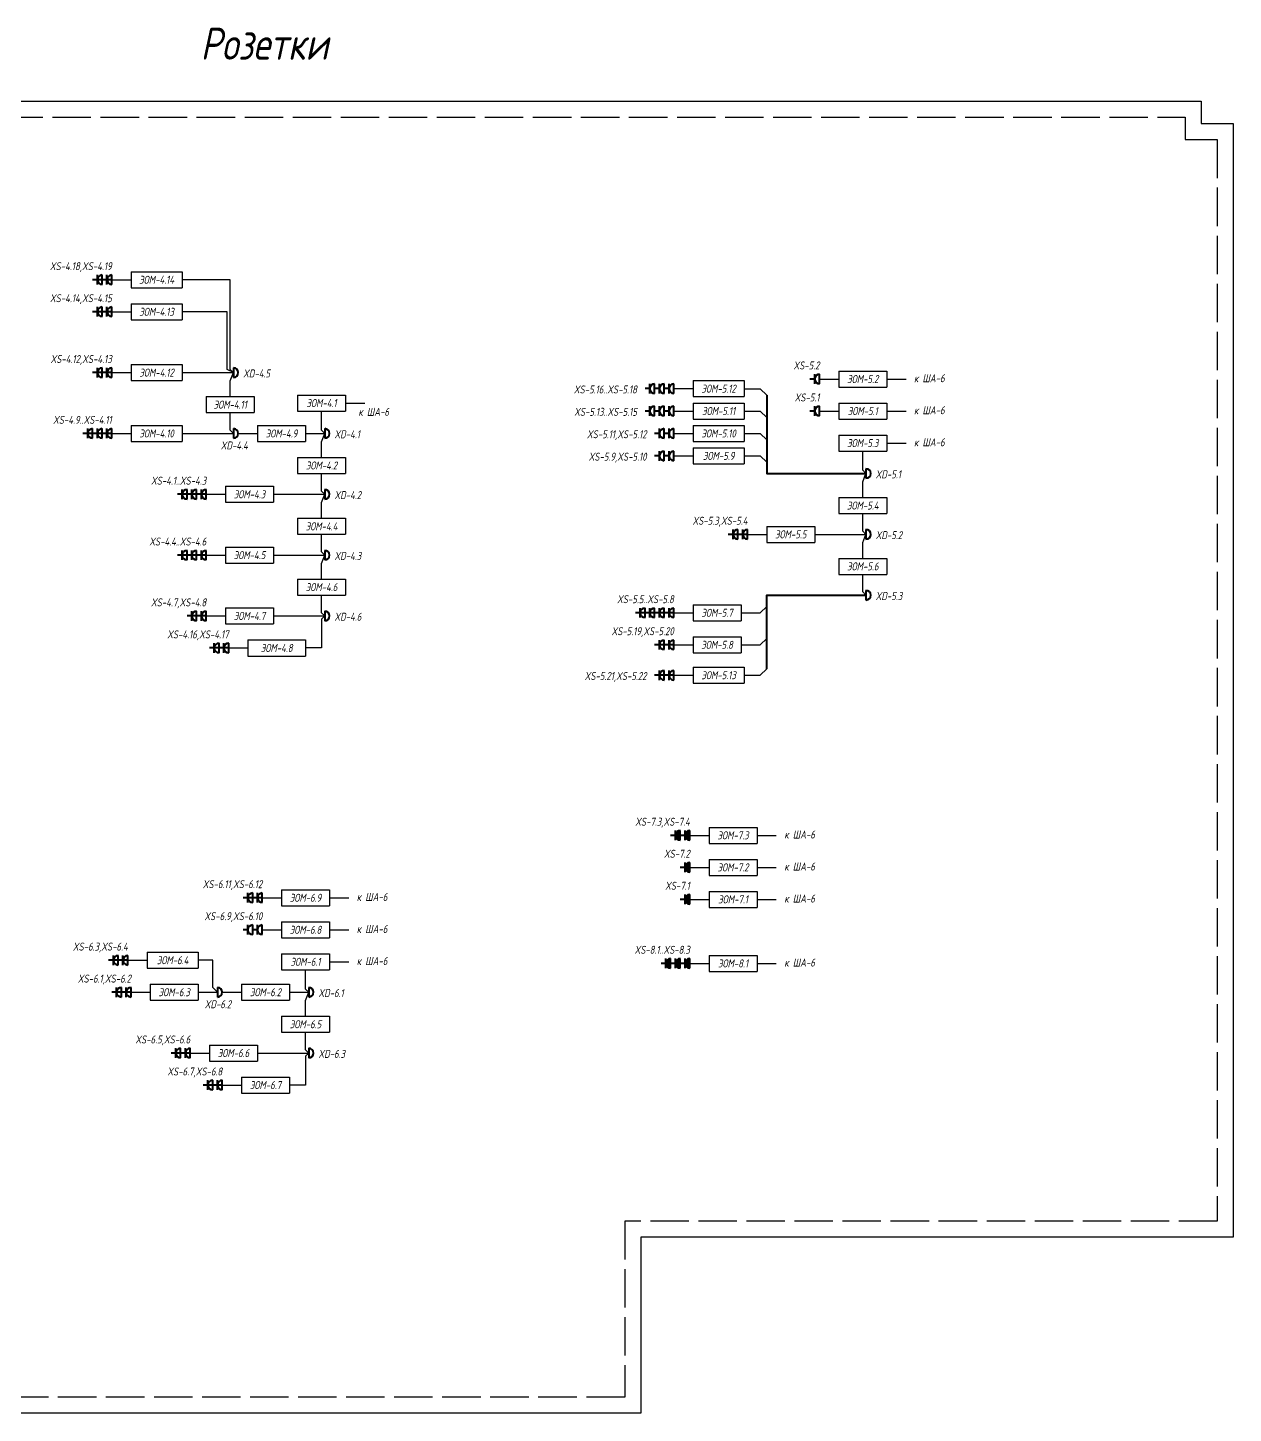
# Model space of a CAD drawing. Header units: millimetres. Extents: x -1048 to 3005, y -1068 to 487.
# Drawn here: x 30.7 to 407.2, y 54.5 to 487.2 of the extents above; entities that cross this region are included whole.
import ezdxf
from ezdxf.enums import TextEntityAlignment as Align

# ---------------------------------------------------------------- set-up
doc = ezdxf.new("R2010")
doc.units = ezdxf.units.MM
doc.linetypes.add('ACAD_ISO02W100', pattern=[15, 12, -3])
doc.layers.add('noprint', color=2, linetype='Continuous', plot=False)
doc.styles.get("Standard").update_dxf_attribs({"font": 'arial.ttf'})
doc.styles.add('ГОСТ-ISOCPEUR', font='isocpeui.ttf', dxfattribs={"width": 0.8})
doc.linetypes.add('220V_LINE', pattern='A,0.2,-0.05,["~220V",Standard,S=0.1,R=0,X=0,Y=-0.05],-0.4,0.1', length=0.75)

# ---------------------------------------------------------------- blocks, each defined once
blk = doc.blocks.new('коробка коммутационная')
at = {"color": 0, "lineweight": -2}
blk.add_line((0, 3), (0, 0), dxfattribs=at)
blk.add_arc((0, 1.5), 1.5, 270, 90, dxfattribs=at)
blk = doc.blocks.new('*T28')
at = {"color": 0, "lineweight": -2}
for p, q in [((0, 0), (15, 0)), ((0, 0), (0, -5)), ((15, 0), (15, -5)), ((0, -5), (15, -5))]:
    blk.add_line(p, q, dxfattribs=at)
at = {"color": 0, "insert": (7.5, -2.5), "char_height": 2.5, "width": 14, "attachment_point": 5, "style": 'ГОСТ-ISOCPEUR'}
blk.add_mtext('{ЭОМ-4.1}', dxfattribs=at)
blk = doc.blocks.new('*T29')
at = {"color": 0, "lineweight": -2}
for p, q in [((0, 0), (15, 0)), ((0, 0), (0, -5)), ((15, 0), (15, -5)), ((0, -5), (15, -5))]:
    blk.add_line(p, q, dxfattribs=at)
at = {"color": 0, "insert": (7.5, -2.5), "char_height": 2.5, "width": 14, "attachment_point": 5, "style": 'ГОСТ-ISOCPEUR'}
blk.add_mtext('{ЭОМ-4.2}', dxfattribs=at)
blk = doc.blocks.new('розетка скрытая трехполюсная')
at = {"color": 0, "lineweight": -2}
for p, q in [((-1.5, 1.5), (1.5, 1.5)), ((-1.5, 0), (1.5, 0)), ((0, 0), (0, 3))]:
    blk.add_line(p, q, dxfattribs=at)
blk.add_arc((0, 0), 1.5, 0, 180, dxfattribs=at)
blk = doc.blocks.new('*T30')
at = {"color": 0, "lineweight": -2}
for p, q in [((0, 0), (15, 0)), ((0, 0), (0, -5)), ((15, 0), (15, -5)), ((0, -5), (15, -5))]:
    blk.add_line(p, q, dxfattribs=at)
at = {"color": 0, "insert": (7.5, -2.5), "char_height": 2.5, "width": 14, "attachment_point": 5, "style": 'ГОСТ-ISOCPEUR'}
blk.add_mtext('{ЭОМ-4.3}', dxfattribs=at)
blk = doc.blocks.new('*T31')
at = {"color": 0, "lineweight": -2}
for p, q in [((0, 0), (15, 0)), ((0, 0), (0, -5)), ((15, 0), (15, -5)), ((0, -5), (15, -5))]:
    blk.add_line(p, q, dxfattribs=at)
at = {"color": 0, "insert": (7.5, -2.5), "char_height": 2.5, "width": 14, "attachment_point": 5, "style": 'ГОСТ-ISOCPEUR'}
blk.add_mtext('{ЭОМ-4.9}', dxfattribs=at)
blk = doc.blocks.new('*T32')
at = {"color": 0, "lineweight": -2}
for p, q in [((0, 0), (15, 0)), ((0, 0), (0, -5)), ((15, 0), (15, -5)), ((0, -5), (15, -5))]:
    blk.add_line(p, q, dxfattribs=at)
at = {"color": 0, "insert": (7.5, -2.5), "char_height": 2.5, "width": 14, "attachment_point": 5, "style": 'ГОСТ-ISOCPEUR'}
blk.add_mtext('{ЭОМ-4.4}', dxfattribs=at)
blk = doc.blocks.new('*T33')
at = {"color": 0, "lineweight": -2}
for p, q in [((0, 0), (15, 0)), ((0, 0), (0, -5)), ((15, 0), (15, -5)), ((0, -5), (15, -5))]:
    blk.add_line(p, q, dxfattribs=at)
at = {"color": 0, "insert": (7.5, -2.5), "char_height": 2.5, "width": 14, "attachment_point": 5, "style": 'ГОСТ-ISOCPEUR'}
blk.add_mtext('{ЭОМ-4.5}', dxfattribs=at)
blk = doc.blocks.new('*T34')
at = {"color": 0, "lineweight": -2}
for p, q in [((0, 0), (18, 0)), ((0, 0), (0, -5)), ((18, 0), (18, -5)), ((0, -5), (18, -5))]:
    blk.add_line(p, q, dxfattribs=at)
at = {"color": 0, "insert": (9, -2.5), "char_height": 2.5, "width": 17, "attachment_point": 5, "style": 'ГОСТ-ISOCPEUR'}
blk.add_mtext('{ЭОМ-4.8}', dxfattribs=at)
blk = doc.blocks.new('*T35')
at = {"color": 0, "lineweight": -2}
for p, q in [((0, 0), (15, 0)), ((0, 0), (0, -5)), ((15, 0), (15, -5)), ((0, -5), (15, -5))]:
    blk.add_line(p, q, dxfattribs=at)
at = {"color": 0, "insert": (7.5, -2.5), "char_height": 2.5, "width": 14, "attachment_point": 5, "style": 'ГОСТ-ISOCPEUR'}
blk.add_mtext('{ЭОМ-4.11}', dxfattribs=at)
blk = doc.blocks.new('*T36')
at = {"color": 0, "lineweight": -2}
for p, q in [((0, 0), (16, 0)), ((0, 0), (0, -5)), ((16, 0), (16, -5)), ((0, -5), (16, -5))]:
    blk.add_line(p, q, dxfattribs=at)
at = {"color": 0, "insert": (8, -2.5), "char_height": 2.5, "width": 15, "attachment_point": 5, "style": 'ГОСТ-ISOCPEUR'}
blk.add_mtext('{ЭОМ-4.12}', dxfattribs=at)
blk = doc.blocks.new('*T37')
at = {"color": 0, "lineweight": -2}
for p, q in [((0, 0), (16, 0)), ((0, 0), (0, -5)), ((16, 0), (16, -5)), ((0, -5), (16, -5))]:
    blk.add_line(p, q, dxfattribs=at)
at = {"color": 0, "insert": (8, -2.5), "char_height": 2.5, "width": 15, "attachment_point": 5, "style": 'ГОСТ-ISOCPEUR'}
blk.add_mtext('{ЭОМ-4.14}', dxfattribs=at)
blk = doc.blocks.new('*T38')
at = {"color": 0, "lineweight": -2}
for p, q in [((0, 0), (15, 0)), ((0, 0), (0, -5)), ((15, 0), (15, -5)), ((0, -5), (15, -5))]:
    blk.add_line(p, q, dxfattribs=at)
at = {"color": 0, "insert": (7.5, -2.5), "char_height": 2.5, "width": 14, "attachment_point": 5, "style": 'ГОСТ-ISOCPEUR'}
blk.add_mtext('{ЭОМ-5.1}', dxfattribs=at)
blk = doc.blocks.new('*T39')
at = {"color": 0, "lineweight": -2}
for p, q in [((0, 0), (15, 0)), ((0, 0), (0, -5)), ((15, 0), (15, -5)), ((0, -5), (15, -5))]:
    blk.add_line(p, q, dxfattribs=at)
at = {"color": 0, "insert": (7.5, -2.5), "char_height": 2.5, "width": 14, "attachment_point": 5, "style": 'ГОСТ-ISOCPEUR'}
blk.add_mtext('{ЭОМ-5.2}', dxfattribs=at)
blk = doc.blocks.new('*T40')
at = {"color": 0, "lineweight": -2}
for p, q in [((0, 0), (15, 0)), ((0, 0), (0, -5)), ((15, 0), (15, -5)), ((0, -5), (15, -5))]:
    blk.add_line(p, q, dxfattribs=at)
at = {"color": 0, "insert": (7.5, -2.5), "char_height": 2.5, "width": 14, "attachment_point": 5, "style": 'ГОСТ-ISOCPEUR'}
blk.add_mtext('{ЭОМ-5.3}', dxfattribs=at)
blk = doc.blocks.new('*T41')
at = {"color": 0, "lineweight": -2}
for p, q in [((0, 0), (15, 0)), ((0, 0), (0, -5)), ((15, 0), (15, -5)), ((0, -5), (15, -5))]:
    blk.add_line(p, q, dxfattribs=at)
at = {"color": 0, "insert": (7.5, -2.5), "char_height": 2.5, "width": 14, "attachment_point": 5, "style": 'ГОСТ-ISOCPEUR'}
blk.add_mtext('{ЭОМ-5.4}', dxfattribs=at)
blk = doc.blocks.new('*T42')
at = {"color": 0, "lineweight": -2}
for p, q in [((0, 0), (15, 0)), ((0, 0), (0, -5)), ((15, 0), (15, -5)), ((0, -5), (15, -5))]:
    blk.add_line(p, q, dxfattribs=at)
at = {"color": 0, "insert": (7.5, -2.5), "char_height": 2.5, "width": 14, "attachment_point": 5, "style": 'ГОСТ-ISOCPEUR'}
blk.add_mtext('{ЭОМ-5.5}', dxfattribs=at)
blk = doc.blocks.new('*T43')
at = {"color": 0, "lineweight": -2}
for p, q in [((0, 0), (15, 0)), ((0, 0), (0, -5)), ((15, 0), (15, -5)), ((0, -5), (15, -5))]:
    blk.add_line(p, q, dxfattribs=at)
at = {"color": 0, "insert": (7.5, -2.5), "char_height": 2.5, "width": 14, "attachment_point": 5, "style": 'ГОСТ-ISOCPEUR'}
blk.add_mtext('{ЭОМ-5.8}', dxfattribs=at)
blk = doc.blocks.new('*T44')
at = {"color": 0, "lineweight": -2}
for p, q in [((0, 0), (15, 0)), ((0, 0), (0, -5)), ((15, 0), (15, -5)), ((0, -5), (15, -5))]:
    blk.add_line(p, q, dxfattribs=at)
at = {"color": 0, "insert": (7.5, -2.5), "char_height": 2.5, "width": 14, "attachment_point": 5, "style": 'ГОСТ-ISOCPEUR'}
blk.add_mtext('{ЭОМ-6.1}', dxfattribs=at)
blk = doc.blocks.new('*T45')
at = {"color": 0, "lineweight": -2}
for p, q in [((0, 0), (15, 0)), ((0, 0), (0, -5)), ((15, 0), (15, -5)), ((0, -5), (15, -5))]:
    blk.add_line(p, q, dxfattribs=at)
at = {"color": 0, "insert": (7.5, -2.5), "char_height": 2.5, "width": 14, "attachment_point": 5, "style": 'ГОСТ-ISOCPEUR'}
blk.add_mtext('{ЭОМ-6.2}', dxfattribs=at)
blk = doc.blocks.new('*T46')
at = {"color": 0, "lineweight": -2}
for p, q in [((0, 0), (15, 0)), ((0, 0), (0, -5)), ((15, 0), (15, -5)), ((0, -5), (15, -5))]:
    blk.add_line(p, q, dxfattribs=at)
at = {"color": 0, "insert": (7.5, -2.5), "char_height": 2.5, "width": 14, "attachment_point": 5, "style": 'ГОСТ-ISOCPEUR'}
blk.add_mtext('{ЭОМ-6.3}', dxfattribs=at)
blk = doc.blocks.new('*T47')
at = {"color": 0, "lineweight": -2}
for p, q in [((0, 0), (16, 0)), ((0, 0), (0, -5)), ((16, 0), (16, -5)), ((0, -5), (16, -5))]:
    blk.add_line(p, q, dxfattribs=at)
at = {"color": 0, "insert": (8, -2.5), "char_height": 2.5, "width": 15, "attachment_point": 5, "style": 'ГОСТ-ISOCPEUR'}
blk.add_mtext('{ЭОМ-6.4}', dxfattribs=at)
blk = doc.blocks.new('*T48')
at = {"color": 0, "lineweight": -2}
for p, q in [((0, 0), (15, 0)), ((0, 0), (0, -5)), ((15, 0), (15, -5)), ((0, -5), (15, -5))]:
    blk.add_line(p, q, dxfattribs=at)
at = {"color": 0, "insert": (7.5, -2.5), "char_height": 2.5, "width": 14, "attachment_point": 5, "style": 'ГОСТ-ISOCPEUR'}
blk.add_mtext('{ЭОМ-6.5}', dxfattribs=at)
blk = doc.blocks.new('*T49')
at = {"color": 0, "lineweight": -2}
for p, q in [((0, 0), (15, 0)), ((0, 0), (0, -5)), ((15, 0), (15, -5)), ((0, -5), (15, -5))]:
    blk.add_line(p, q, dxfattribs=at)
at = {"color": 0, "insert": (7.5, -2.5), "char_height": 2.5, "width": 14, "attachment_point": 5, "style": 'ГОСТ-ISOCPEUR'}
blk.add_mtext('{ЭОМ-6.6}', dxfattribs=at)
blk = doc.blocks.new('*T50')
at = {"color": 0, "lineweight": -2}
for p, q in [((0, 0), (15, 0)), ((0, 0), (0, -5)), ((15, 0), (15, -5)), ((0, -5), (15, -5))]:
    blk.add_line(p, q, dxfattribs=at)
at = {"color": 0, "insert": (7.5, -2.5), "char_height": 2.5, "width": 14, "attachment_point": 5, "style": 'ГОСТ-ISOCPEUR'}
blk.add_mtext('{ЭОМ-6.7}', dxfattribs=at)
blk = doc.blocks.new('*T51')
at = {"color": 0, "lineweight": -2}
for p, q in [((0, 0), (15, 0)), ((0, 0), (0, -5)), ((15, 0), (15, -5)), ((0, -5), (15, -5))]:
    blk.add_line(p, q, dxfattribs=at)
at = {"color": 0, "insert": (7.5, -2.5), "char_height": 2.5, "width": 14, "attachment_point": 5, "style": 'ГОСТ-ISOCPEUR'}
blk.add_mtext('{ЭОМ-6.8}', dxfattribs=at)
blk = doc.blocks.new('розетка открытая трехполюсная')
at = {"color": 0, "lineweight": -2}
for p, q in [((-1.5, 1.5), (1.5, 1.5)), ((-1.5, 0), (1.5, 0)), ((0, 1.5), (0, 3))]:
    blk.add_line(p, q, dxfattribs=at)
blk.add_arc((0, 0), 1.5, 0, 180, dxfattribs=at)
blk = doc.blocks.new('розетка скрытая трехполюсная IP54')
at = {"lineweight": -2}
h = blk.add_hatch(color=0, dxfattribs=at)
h.paths.add_polyline_path([(0, 0), (0, 1.5, 0.414214), (-1.5, 0)])
h.paths.add_polyline_path([(1.5, 0, 0.414214), (0, 1.5), (0, 0)])
at = {"color": 0, "lineweight": -2}
for p, q in [((-1.5, 1.5), (1.5, 1.5)), ((-1.5, 0), (1.5, 0)), ((0, 0), (0, 3))]:
    blk.add_line(p, q, dxfattribs=at)
blk.add_arc((0, 0), 1.5, 0, 180, dxfattribs=at)
blk = doc.blocks.new('*T52')
at = {"color": 0, "lineweight": -2}
for p, q in [((0, 0), (15, 0)), ((0, 0), (0, -5)), ((15, 0), (15, -5)), ((0, -5), (15, -5))]:
    blk.add_line(p, q, dxfattribs=at)
at = {"color": 0, "insert": (7.5, -2.5), "char_height": 2.5, "width": 14, "attachment_point": 5, "style": 'ГОСТ-ISOCPEUR'}
blk.add_mtext('{ЭОМ-6.9}', dxfattribs=at)
blk = doc.blocks.new('*T53')
at = {"color": 0, "lineweight": -2}
for p, q in [((0, 0), (15, 0)), ((0, 0), (0, -5)), ((15, 0), (15, -5)), ((0, -5), (15, -5))]:
    blk.add_line(p, q, dxfattribs=at)
at = {"color": 0, "insert": (7.5, -2.5), "char_height": 2.5, "width": 14, "attachment_point": 5, "style": 'ГОСТ-ISOCPEUR'}
blk.add_mtext('{ЭОМ-8.1}', dxfattribs=at)
blk = doc.blocks.new('*T54')
at = {"color": 0, "lineweight": -2}
for p, q in [((0, 0), (15, 0)), ((0, 0), (0, -5)), ((15, 0), (15, -5)), ((0, -5), (15, -5))]:
    blk.add_line(p, q, dxfattribs=at)
at = {"color": 0, "insert": (7.5, -2.5), "char_height": 2.5, "width": 14, "attachment_point": 5, "style": 'ГОСТ-ISOCPEUR'}
blk.add_mtext('{ЭОМ-7.2}', dxfattribs=at)
blk = doc.blocks.new('*T55')
at = {"color": 0, "lineweight": -2}
for p, q in [((0, 0), (15, 0)), ((0, 0), (0, -5)), ((15, 0), (15, -5)), ((0, -5), (15, -5))]:
    blk.add_line(p, q, dxfattribs=at)
at = {"color": 0, "insert": (7.5, -2.5), "char_height": 2.5, "width": 14, "attachment_point": 5, "style": 'ГОСТ-ISOCPEUR'}
blk.add_mtext('{ЭОМ-7.3}', dxfattribs=at)
blk = doc.blocks.new('*T133')
at = {"color": 0, "lineweight": -2}
for p, q in [((0, 0), (15, 0)), ((0, 0), (0, -5)), ((15, 0), (15, -5)), ((0, -5), (15, -5))]:
    blk.add_line(p, q, dxfattribs=at)
at = {"color": 0, "insert": (7.5, -2.5), "char_height": 2.5, "width": 14, "attachment_point": 5, "style": 'ГОСТ-ISOCPEUR'}
blk.add_mtext('{ЭОМ-4.6}', dxfattribs=at)
blk = doc.blocks.new('*T134')
at = {"color": 0, "lineweight": -2}
for p, q in [((0, 0), (15, 0)), ((0, 0), (0, -5)), ((15, 0), (15, -5)), ((0, -5), (15, -5))]:
    blk.add_line(p, q, dxfattribs=at)
at = {"color": 0, "insert": (7.5, -2.5), "char_height": 2.5, "width": 14, "attachment_point": 5, "style": 'ГОСТ-ISOCPEUR'}
blk.add_mtext('{ЭОМ-4.7}', dxfattribs=at)
blk = doc.blocks.new('*T135')
at = {"color": 0, "lineweight": -2}
for p, q in [((0, 0), (16, 0)), ((0, 0), (0, -5)), ((16, 0), (16, -5)), ((0, -5), (16, -5))]:
    blk.add_line(p, q, dxfattribs=at)
at = {"color": 0, "insert": (8, -2.5), "char_height": 2.5, "width": 15, "attachment_point": 5, "style": 'ГОСТ-ISOCPEUR'}
blk.add_mtext('{ЭОМ-4.13}', dxfattribs=at)
blk = doc.blocks.new('*T136')
at = {"color": 0, "lineweight": -2}
for p, q in [((0, 0), (16, 0)), ((0, 0), (0, -5)), ((16, 0), (16, -5)), ((0, -5), (16, -5))]:
    blk.add_line(p, q, dxfattribs=at)
at = {"color": 0, "insert": (8, -2.5), "char_height": 2.5, "width": 15, "attachment_point": 5, "style": 'ГОСТ-ISOCPEUR'}
blk.add_mtext('{ЭОМ-4.10}', dxfattribs=at)
blk = doc.blocks.new('*T137')
at = {"color": 0, "lineweight": -2}
for p, q in [((0, 0), (15, 0)), ((0, 0), (0, -5)), ((15, 0), (15, -5)), ((0, -5), (15, -5))]:
    blk.add_line(p, q, dxfattribs=at)
at = {"color": 0, "insert": (7.5, -2.5), "char_height": 2.5, "width": 14, "attachment_point": 5, "style": 'ГОСТ-ISOCPEUR'}
blk.add_mtext('{ЭОМ-5.6}', dxfattribs=at)
blk = doc.blocks.new('*T138')
at = {"color": 0, "lineweight": -2}
for p, q in [((0, 0), (15, 0)), ((0, 0), (0, -5)), ((15, 0), (15, -5)), ((0, -5), (15, -5))]:
    blk.add_line(p, q, dxfattribs=at)
at = {"color": 0, "insert": (7.5, -2.5), "char_height": 2.5, "width": 14, "attachment_point": 5, "style": 'ГОСТ-ISOCPEUR'}
blk.add_mtext('{ЭОМ-5.7}', dxfattribs=at)
blk = doc.blocks.new('*T149')
at = {"color": 0, "lineweight": -2}
for p, q in [((0, 0), (15, 0)), ((0, 0), (0, -5)), ((15, 0), (15, -5)), ((0, -5), (15, -5))]:
    blk.add_line(p, q, dxfattribs=at)
at = {"color": 0, "insert": (7.5, -2.5), "char_height": 2.5, "width": 14, "attachment_point": 5, "style": 'ГОСТ-ISOCPEUR'}
blk.add_mtext('{ЭОМ-7.1}', dxfattribs=at)
blk = doc.blocks.new('*T379')
at = {"color": 0, "lineweight": -2}
for p, q in [((0, 0), (16, 0)), ((0, 0), (0, -5)), ((16, 0), (16, -5)), ((0, -5), (16, -5))]:
    blk.add_line(p, q, dxfattribs=at)
at = {"color": 0, "insert": (8, -2.5), "char_height": 2.5, "width": 15, "attachment_point": 5, "style": 'ГОСТ-ISOCPEUR'}
blk.add_mtext('{ЭОМ-5.10}', dxfattribs=at)
blk = doc.blocks.new('*T380')
at = {"color": 0, "lineweight": -2}
for p, q in [((0, 0), (16, 0)), ((0, 0), (0, -5)), ((16, 0), (16, -5)), ((0, -5), (16, -5))]:
    blk.add_line(p, q, dxfattribs=at)
at = {"color": 0, "insert": (8, -2.5), "char_height": 2.5, "width": 15, "attachment_point": 5, "style": 'ГОСТ-ISOCPEUR'}
blk.add_mtext('{ЭОМ-5.9}', dxfattribs=at)
blk = doc.blocks.new('*T381')
at = {"color": 0, "lineweight": -2}
for p, q in [((0, 0), (16, 0)), ((0, 0), (0, -5)), ((16, 0), (16, -5)), ((0, -5), (16, -5))]:
    blk.add_line(p, q, dxfattribs=at)
at = {"color": 0, "insert": (8, -2.5), "char_height": 2.5, "width": 15, "attachment_point": 5, "style": 'ГОСТ-ISOCPEUR'}
blk.add_mtext('{ЭОМ-5.11}', dxfattribs=at)
blk = doc.blocks.new('*T382')
at = {"color": 0, "lineweight": -2}
for p, q in [((0, 0), (16, 0)), ((0, 0), (0, -5)), ((16, 0), (16, -5)), ((0, -5), (16, -5))]:
    blk.add_line(p, q, dxfattribs=at)
at = {"color": 0, "insert": (8, -2.5), "char_height": 2.5, "width": 15, "attachment_point": 5, "style": 'ГОСТ-ISOCPEUR'}
blk.add_mtext('{ЭОМ-5.12}', dxfattribs=at)
blk = doc.blocks.new('*T383')
at = {"color": 0, "lineweight": -2}
for p, q in [((0, 0), (16, 0)), ((0, 0), (0, -5)), ((16, 0), (16, -5)), ((0, -5), (16, -5))]:
    blk.add_line(p, q, dxfattribs=at)
at = {"color": 0, "insert": (8, -2.5), "char_height": 2.5, "width": 15, "attachment_point": 5, "style": 'ГОСТ-ISOCPEUR'}
blk.add_mtext('{ЭОМ-5.13}', dxfattribs=at)

msp = doc.modelspace()

# ---------------------------------------------------------------- linework, layer by layer
at = {"linetype": '220V_LINE', "ltscale": 8}
for p, q in [((57, 408.51), (63, 408.51)), ((57, 398.51), (63, 398.51)), ((57, 379.51), (63, 379.51)), ((79, 379.51), (95, 379.51)), ((278, 377.51), (284, 377.51)), ((299, 377.51), (305, 377.51)), ((232.5, 374.51), (238.5, 374.51)), ((130, 370), (136, 370)), ((232.5, 367.51), (238.5, 367.51)), ((278, 367.51), (284, 367.51)), ((299, 367.51), (305, 367.51)), ((57, 360.51), (63, 360.51)), ((79, 360.51), (95, 360.51)), ((96.5, 360.51), (102.5, 360.51)), ((117.5, 360.51), (123.5, 360.51)), ((232.5, 360.51), (238.5, 360.51)), ((299, 357.5), (305, 357.5)), ((232.5, 353.51), (238.5, 353.51)), ((86.5, 341.51), (92.5, 341.51)), ((107.5, 341.51), (123.5, 341.51)), ((255.5, 329), (261.5, 329)), ((276.5, 329), (292.5, 329)), ((86.5, 322.51), (92.5, 322.51)), ((107.5, 322.51), (123.5, 322.51)), ((86.5, 303.51), (92.5, 303.51)), ((107.5, 303.51), (123.5, 303.51)), ((232.5, 304.5), (238.5, 304.5)), ((232.5, 294.5), (238.5, 294.5)), ((93.5, 293.51), (99.5, 293.51)), ((232.5, 285.01), (238.5, 285.01)), ((237.5, 235), (243.5, 235)), ((258.5, 235), (264.5, 235)), ((237.5, 225), (243.5, 225)), ((258.5, 225), (264.5, 225)), ((104, 215.5), (110, 215.5)), ((125, 215.5), (131, 215.5)), ((237.5, 215), (243.5, 215)), ((258.5, 215), (264.5, 215)), ((104, 205.5), (110, 205.5)), ((125, 205.5), (131, 205.5)), ((62, 196), (68, 196)), ((125, 195.5), (131, 195.5)), ((237.5, 195), (243.5, 195)), ((258.5, 195), (264.5, 195)), ((63, 186), (69, 186)), ((84, 186), (90, 186)), ((91.5, 186), (97.5, 186)), ((112.5, 186), (118.5, 186)), ((81.5, 167), (87.5, 167)), ((102.5, 167), (118.5, 167)), ((91.5, 157), (97.5, 157))]:
    msp.add_line(p, q, dxfattribs=at)
at = {"linetype": '220V_LINE', "ltscale": 8, "flags": 128}
for points in [[(95, 379.5), (94, 380.5), (94, 408.5), (79, 408.5)], [(95, 379.51), (93, 380.5), (93, 398.5), (79, 398.51)], [(94, 372.01), (94, 376.92), (95, 379.51)], [(254.5, 374.5), (259.5, 374.5), (261.5, 372.5)], [(95, 360.51), (94, 361.51), (94, 367.01)], [(123.5, 360.51), (122.5, 361.51), (122.5, 367.51)], [(254.5, 367.5), (259.5, 367.5), (261.5, 365.5)], [(122.5, 353.01), (122.5, 357.92), (123.5, 360.51)], [(254.5, 360.5), (259.5, 360.5), (261.5, 358.5)], [(292.5, 348), (291.5, 349.01), (291.5, 355.01)], [(254.5, 353.5), (259.5, 353.5), (261.5, 351.5)], [(123.5, 341.51), (122.5, 342.51), (122.5, 348.01)], [(291.5, 340.5), (291.5, 345.42), (292.5, 348)], [(122.5, 334.01), (122.5, 338.92), (123.5, 341.51)], [(292.5, 329), (291.5, 330), (291.5, 335.5)], [(123.5, 322.51), (122.5, 323.51), (122.5, 329.01)], [(291.5, 321.5), (291.5, 326.42), (292.5, 329)], [(122.5, 315.01), (122.5, 319.92), (123.5, 322.51)], [(292.5, 310), (291.5, 311), (291.5, 316.5)], [(123.5, 303.51), (122.5, 304.51), (122.5, 310.01)], [(123.5, 303.51), (122.5, 302.51), (122.5, 293.51), (117.5, 293.51)], [(253.5, 304.5), (259.5, 304.5), (261.5, 306.5)], [(253.5, 294.5), (259.5, 294.5), (261.5, 296.5)], [(254.5, 285), (259.5, 285), (261.5, 287)], [(90, 186), (88.5, 187.5), (88.5, 196), (84, 196)], [(118.5, 186), (117.5, 187), (117.5, 193)], [(117.5, 178.5), (117.5, 183.41), (118.5, 186)], [(118.5, 167), (117.5, 168), (117.5, 173.5)], [(118.5, 167), (117.5, 166), (117.5, 157), (112.5, 157)]]:
    msp.add_lwpolyline(points, dxfattribs=at)
at = {"linetype": '220V_LINE', "lineweight": 40, "ltscale": 8, "flags": 128}
for points in [[(261.5, 372.5), (261.5, 348), (292.5, 348)], [(261.5, 287), (261.5, 310), (292.5, 310)]]:
    msp.add_lwpolyline(points, dxfattribs=at)
at = {"layer": 'noprint'}
msp.add_lwpolyline([(-161.5, 464.28), (397.19, 464.28), (397.19, 457.28), (407.19, 457.28), (407.19, 109.5), (222.19, 109.5), (222.19, 54.5), (-161.5, 54.5)], close=True, dxfattribs=at)
at = {"layer": 'noprint', "linetype": 'ACAD_ISO02W100'}
msp.add_lwpolyline([(-156.5, 459.28), (392.19, 459.28), (392.19, 452.28), (402.19, 452.28), (402.19, 114.5), (217.19, 114.5), (217.19, 59.5), (-156.5, 59.5)], close=True, dxfattribs=at)

# ---------------------------------------------------------------- block references
at = {"color": 1, "lineweight": 40, "rotation": 90}
for name, p in [('розетка скрытая трехполюсная', (54, 408.51)), ('розетка скрытая трехполюсная', (57, 408.51)), ('розетка скрытая трехполюсная', (54, 398.51)), ('розетка скрытая трехполюсная', (57, 398.51)), ('розетка скрытая трехполюсная', (54, 379.51)), ('розетка скрытая трехполюсная', (57, 379.51)), ('розетка открытая трехполюсная', (278, 377.51)), ('розетка открытая трехполюсная', (226.5, 374.51)), ('розетка открытая трехполюсная', (229.5, 374.51)), ('розетка открытая трехполюсная', (232.5, 374.51)), ('розетка открытая трехполюсная', (226.5, 367.51)), ('розетка открытая трехполюсная', (229.5, 367.51)), ('розетка открытая трехполюсная', (232.5, 367.51)), ('розетка открытая трехполюсная', (278, 367.51)), ('розетка скрытая трехполюсная', (51, 360.51)), ('розетка скрытая трехполюсная', (54, 360.51)), ('розетка скрытая трехполюсная', (57, 360.51)), ('розетка открытая трехполюсная', (229.5, 360.51)), ('розетка открытая трехполюсная', (232.5, 360.51)), ('розетка открытая трехполюсная', (229.5, 353.51)), ('розетка открытая трехполюсная', (232.5, 353.51)), ('розетка скрытая трехполюсная', (80.5, 341.51)), ('розетка скрытая трехполюсная', (83.5, 341.51)), ('розетка скрытая трехполюсная', (86.5, 341.51)), ('розетка скрытая трехполюсная', (252.5, 329)), ('розетка скрытая трехполюсная', (255.5, 329)), ('розетка скрытая трехполюсная', (80.5, 322.51)), ('розетка скрытая трехполюсная', (83.5, 322.51)), ('розетка скрытая трехполюсная', (86.5, 322.51)), ('розетка скрытая трехполюсная', (83.5, 303.51)), ('розетка скрытая трехполюсная', (86.5, 303.51)), ('розетка скрытая трехполюсная', (223.5, 304.5)), ('розетка скрытая трехполюсная', (226.5, 304.5)), ('розетка скрытая трехполюсная', (229.5, 304.5)), ('розетка скрытая трехполюсная', (232.5, 304.5)), ('розетка скрытая трехполюсная', (90.5, 293.51)), ('розетка скрытая трехполюсная', (93.5, 293.51)), ('розетка скрытая трехполюсная', (229.5, 294.5)), ('розетка скрытая трехполюсная', (232.5, 294.5)), ('розетка скрытая трехполюсная', (229.5, 285)), ('розетка скрытая трехполюсная', (232.5, 285)), ('розетка скрытая трехполюсная IP54', (234.5, 235)), ('розетка скрытая трехполюсная IP54', (237.5, 235)), ('розетка скрытая трехполюсная IP54', (237.5, 225)), ('розетка скрытая трехполюсная', (101, 215.5)), ('розетка скрытая трехполюсная', (104, 215.5)), ('розетка скрытая трехполюсная IP54', (237.5, 215)), ('розетка открытая трехполюсная', (101, 205.5)), ('розетка открытая трехполюсная', (104, 205.5)), ('розетка скрытая трехполюсная', (59, 196)), ('розетка скрытая трехполюсная', (62, 196)), ('розетка скрытая трехполюсная IP54', (231.5, 195)), ('розетка скрытая трехполюсная IP54', (234.5, 195)), ('розетка скрытая трехполюсная IP54', (237.5, 195)), ('розетка скрытая трехполюсная', (60, 186)), ('розетка скрытая трехполюсная', (63, 186)), ('розетка скрытая трехполюсная', (78.5, 167)), ('розетка скрытая трехполюсная', (81.5, 167)), ('розетка скрытая трехполюсная', (88.5, 157)), ('розетка скрытая трехполюсная', (91.5, 157))]:
    msp.add_blockref(name, p, dxfattribs=at)
for name, p in [('*T37', (63, 411.01)), ('*T135', (63, 401.01)), ('*T36', (63, 382.01)), ('*T382', (238.5, 377.01)), ('*T39', (284, 380.01)), ('*T28', (115, 372.51)), ('*T35', (86.5, 372.01)), ('*T381', (238.5, 370.01)), ('*T38', (284, 370.01)), ('*T136', (63, 363.01)), ('*T31', (102.5, 363.01)), ('*T379', (238.5, 363.01)), ('*T40', (284, 360.01)), ('*T380', (238.5, 356.01)), ('*T29', (115, 353.01)), ('*T30', (92.5, 344.01)), ('*T41', (284, 340.5)), ('*T32', (115, 334.01)), ('*T42', (261.5, 331.5)), ('*T33', (92.5, 325.01)), ('*T137', (284, 321.5)), ('*T133', (115, 315.01)), ('*T134', (92.5, 306.01)), ('*T138', (238.5, 307)), ('*T34', (99.5, 296.01)), ('*T43', (238.5, 297)), ('*T383', (238.5, 287.51)), ('*T55', (243.5, 237.5)), ('*T54', (243.5, 227.5)), ('*T52', (110, 218)), ('*T149', (243.5, 217.5)), ('*T51', (110, 208)), ('*T47', (68, 198.5)), ('*T44', (110, 198)), ('*T53', (243.5, 197.5)), ('*T46', (69, 188.5)), ('*T45', (97.5, 188.5)), ('*T48', (110, 178.5)), ('*T49', (87.5, 169.5)), ('*T50', (97.5, 159.5))]:
    msp.add_blockref(name, p)
at = {"lineweight": 40}
for p in [(95, 378.01), (95, 359.01), (123.5, 359.01), (292.5, 346.5), (123.5, 340.01), (292.5, 327.5), (123.5, 321.01), (292.5, 308.5), (123.5, 302.01), (90, 184.5), (118.5, 184.5), (118.5, 165.5)]:
    msp.add_blockref('коробка коммутационная', p, dxfattribs=at)

# ---------------------------------------------------------------- texts
at = {"style": 'ГОСТ-ISOCPEUR', "width": 0.8}
for s, p in [('XS-4.18,XS-4.19', (57, 411.51)), ('XS-4.14,XS-4.15', (57, 401.51)), ('XS-4.12,XS-4.13', (57, 382.51)), ('XS-5.2', (278, 380.51)), ('XS-5.16..XS-5.18', (221, 373.01)), ('XS-5.1', (278, 370.51)), ('XS-5.13..XS-5.15', (221, 366.01)), ('XS-4.9..XS-4.11', (57, 363.51)), ('XS-5.11,XS-5.12', (224, 359.01)), ('XS-5.9,XS-5.10', (224, 352.01)), ('XS-4.1..XS-4.3', (86.5, 344.51)), ('XS-5.3,XS-5.4', (255.5, 332)), ('XS-4.4..XS-4.6', (86.5, 325.51)), ('XS-4.7,XS-4.8', (86.5, 306.51)), ('XS-5.5..XS-5.8', (232.5, 307.5)), ('XS-4.16,XS-4.17', (93.5, 296.51)), ('XS-5.19,XS-5.20', (232.5, 297.5)), ('XS-5.21,XS-5.22', (224, 283.51)), ('XS-7.3,XS-7.4', (237.5, 238)), ('XS-7.2', (237.5, 228)), ('XS-6.11,XS-6.12', (104, 218.5)), ('XS-7.1', (237.5, 218)), ('XS-6.9,XS-6.10', (104, 208.5)), ('XS-6.3,XS-6.4', (62, 199)), ('XS-8.1..XS-8.3', (237.5, 198)), ('XS-6.1,XS-6.2', (63, 189)), ('XS-6.5,XS-6.6', (81.5, 170)), ('XS-6.7,XS-6.8', (91.5, 160))]:
    msp.add_text(s, height=2.5, dxfattribs=at).set_placement(p, align=Align.RIGHT)
for s, p in [('XD-4.5', (98, 378.01)), ('к ША-6', (307.5, 376.51)), ('к ША-6', (134, 366.01)), ('к ША-6', (307.5, 366.51)), ('XD-4.1', (126.5, 359.01)), ('XD-4.4', (91, 355.51)), ('к ША-6', (307.5, 356.51)), ('XD-5.1', (295.5, 346.5)), ('XD-4.2', (126.5, 340.01)), ('XD-5.2', (295.5, 327.5)), ('XD-4.3', (126.5, 321.01)), ('XD-5.3', (295.5, 308.5)), ('XD-4.6', (126.5, 302.01)), ('к ША-6', (267, 234.01)), ('к ША-6', (267, 224.01)), ('к ША-6', (133.5, 214.51)), ('к ША-6', (267, 214.01)), ('к ША-6', (133.5, 204.51)), ('к ША-6', (133.5, 194.51)), ('к ША-6', (267, 194.01)), ('XD-6.1', (121.5, 184.5)), ('XD-6.2', (86, 181)), ('XD-6.3', (121.5, 165.5))]:
    msp.add_text(s, height=2.5, dxfattribs=at).set_placement(p)
at = {"layer": 'noprint', "style": 'ГОСТ-ISOCPEUR', "width": 0.8}
msp.add_text('Розетки', height=10, dxfattribs=at).set_placement((124.67, 477.23), align=Align.RIGHT)

doc.saveas('drawing.dxf')
